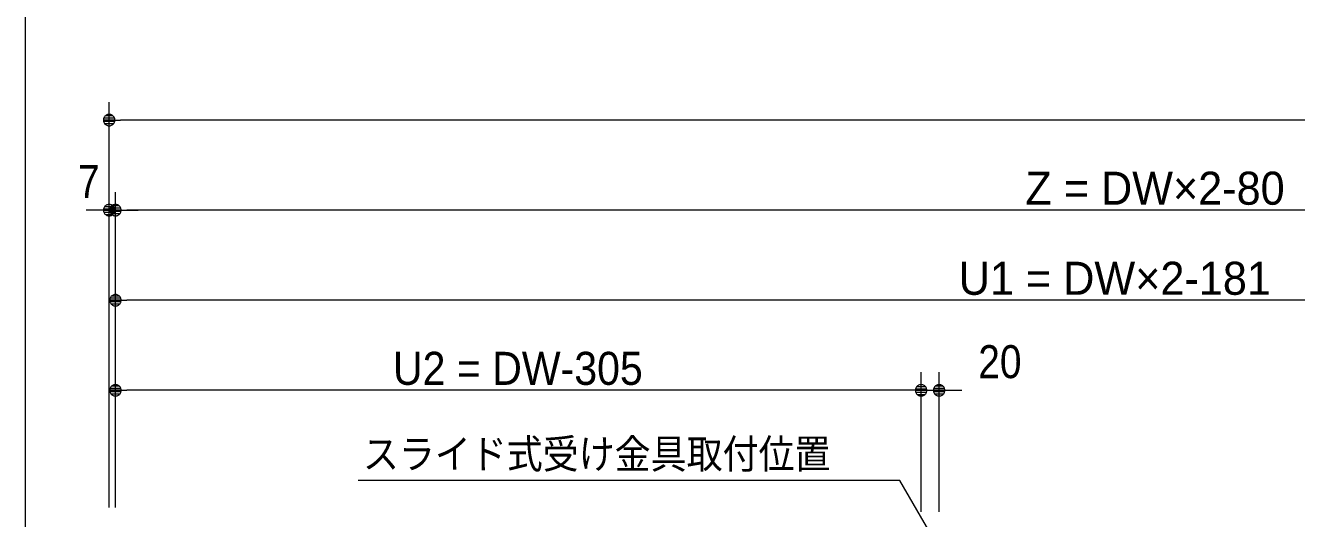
# Model space of a CAD drawing. Units: millimetres, scale not verified. Extents: x -6062 to 6062, y -3045 to 3045.
# Drawn here: x -5788 to -4375, y 358 to 905 of the extents above; entities that cross this region are included whole.
import ezdxf
from ezdxf.enums import TextEntityAlignment as Align

# ---------------------------------------------------------------- set-up
doc = ezdxf.new("R2010")
doc.units = ezdxf.units.MM
doc.header["$LTSCALE"] = 20
for name, color, linetype, lineweight in [('0-0_2寸法-1', 7, 'Continuous', 9), ('0-1_0', 7, 'Continuous', 9), ('0-2_2寸法-2', 7, 'Continuous', 9), ('0-3_2寸法-3', 7, 'Continuous', 9), ('0-5_1図面枠', 7, 'Continuous', 9)]:
    doc.layers.add(name, color=color, linetype=linetype, lineweight=lineweight)
doc.styles.add('ＭＳ ゴシック', font='')
doc.styles.add('ＭＳ Ｐゴシック', font='')
doc.styles.get('ＭＳ ゴシック').set_extended_font_data('MS Gothic')
doc.styles.get('ＭＳ Ｐゴシック').set_extended_font_data('MS PGothic')

# ---------------------------------------------------------------- blocks, each defined once
blk = doc.blocks.new('_Dot')
at = {"layer": '0-1_0'}
for p, q in [((-10, 0), (-20, 0)), ((9.78, 2), (-9.78, 2)), ((7.99, 6), (-7.99, 6)), ((9.16, -3.98), (-9.16, -3.98)), ((6, -7.98), (-6, -7.98))]:
    blk.add_line(p, q, dxfattribs=at)
for points in [[(10, 0), (9.92, 1.25), (9.69, 2.49), (9.3, 3.68), (8.76, 4.82), (8.09, 5.88), (7.29, 6.85), (6.37, 7.71), (5.36, 8.44), (4.26, 9.05), (3.09, 9.51), (1.87, 9.82), (0.63, 9.98), (-0.63, 9.98), (-1.87, 9.82), (-3.09, 9.51), (-4.26, 9.05), (-5.36, 8.44), (-6.37, 7.71), (-7.29, 6.85), (-8.09, 5.88), (-8.76, 4.82), (-9.3, 3.68), (-9.69, 2.49), (-9.92, 1.25), (-10, 0), (0, 0)], [(-10, 0), (-9.92, -1.25), (-9.69, -2.49), (-9.3, -3.68), (-8.76, -4.82), (-8.09, -5.88), (-7.29, -6.85), (-6.37, -7.71), (-5.36, -8.44), (-4.26, -9.05), (-3.09, -9.51), (-1.87, -9.82), (-0.63, -9.98), (0.63, -9.98), (1.87, -9.82), (3.09, -9.51), (4.26, -9.05), (5.36, -8.44), (6.37, -7.71), (7.29, -6.85), (8.09, -5.88), (8.76, -4.82), (9.3, -3.68), (9.69, -2.49), (9.92, -1.25), (10, 0), (0, 0)]]:
    blk.add_lwpolyline(points, close=True, dxfattribs=at)
blk = doc.blocks.new('グループ-96')
at = {"layer": '0-5_1図面枠'}
blk.add_lwpolyline([(-80000, 55400), (80000, 55400), (80000, -55400), (-80000, -55400)], close=True, dxfattribs=at)
blk = doc.blocks.new('図面枠')
at = {"layer": '0-5_1図面枠'}
blk.add_blockref('グループ-96', (0, 0), dxfattribs=at)

msp = doc.modelspace()

# ---------------------------------------------------------------- linework, layer by layer
at = {"layer": '0-0_2寸法-1'}
for p, q in [((-5694.5, 720), (-5694.5, 820)), ((-925.21, 800), (-5681.79, 800)), ((-5687.5, 620), (-5687.5, 720)), ((-3380.21, 700), (-5674.79, 700)), ((-5687.5, 520), (-5687.5, 620)), ((-3481.21, 600), (-5674.79, 600)), ((-5687.5, 370), (-5687.5, 520)), ((-4792.5, 365.25), (-4792.5, 520)), ((-4805.21, 500), (-5674.79, 500))]:
    msp.add_line(p, q, dxfattribs=at)
at = {"layer": '0-2_2寸法-2'}
for p, q in [((-5694.5, 370), (-5694.5, 720)), ((-5687.5, 620), (-5687.5, 720)), ((-5707.21, 700), (-5719.92, 700)), ((-5694.5, 700), (-5687.5, 700)), ((-5674.79, 700), (-5662.08, 700)), ((-4792.5, 365.25), (-4792.5, 520)), ((-4772.5, 365.25), (-4772.5, 520)), ((-4805.21, 500), (-4817.92, 500)), ((-4792.5, 500), (-4772.5, 500)), ((-4759.79, 500), (-4747.08, 500))]:
    msp.add_line(p, q, dxfattribs=at)
at = {"layer": '0-3_2寸法-3'}
msp.add_lwpolyline([(-4782.5, 341.8), (-4816.1, 400), (-5418.03, 400)], dxfattribs=at)

# ---------------------------------------------------------------- block references
at = {"layer": '0-0_2寸法-1', "xscale": 0.6356201, "yscale": 0.6356201, "rotation": 180}
for p in [(-5694.5, 800), (-5687.5, 700), (-5687.5, 600), (-5687.5, 500)]:
    msp.add_blockref('_Dot', p, dxfattribs=at)
at = {"layer": '0-0_2寸法-1', "xscale": 0.6356201, "yscale": 0.6356201}
msp.add_blockref('_Dot', (-4792.5, 500), dxfattribs=at)
at = {"layer": '0-2_2寸法-2', "xscale": 0.6356201, "yscale": 0.6356201}
for p in [(-5694.5, 700), (-4792.5, 500)]:
    msp.add_blockref('_Dot', p, dxfattribs=at)
at = {"layer": '0-2_2寸法-2', "xscale": 0.6356201, "yscale": 0.6356201, "rotation": 180}
for p in [(-5687.5, 700), (-4772.5, 500)]:
    msp.add_blockref('_Dot', p, dxfattribs=at)
at = {"layer": '0-5_1図面枠', "xscale": 0.05, "yscale": 0.05}
msp.add_blockref('図面枠', (-1787.5, 0), dxfattribs=at)

# ---------------------------------------------------------------- texts
at = {"layer": '0-0_2寸法-1', "style": 'ＭＳ Ｐゴシック'}
for s, p in [('Z = DW×2-80', (-4676.69, 695.04)), ('U1 = DW×2-181', (-4750.7, 595.04))]:
    msp.add_text(s, height=36.69, dxfattribs=at).set_placement(p, align=Align.BOTTOM_LEFT)
at = {"layer": '0-0_2寸法-1', "style": 'ＭＳ Ｐゴシック', "width": 0.95}
msp.add_text('U2 = DW-305', height=36.69, dxfattribs=at).set_placement((-5379.18, 495.04), align=Align.BOTTOM_LEFT)
at = {"layer": '0-2_2寸法-2', "style": 'ＭＳ Ｐゴシック', "width": 0.9}
for s, p in [('7', (-5729.17, 702.48)), ('20', (-4728.98, 502.48))]:
    msp.add_text(s, height=36.66, dxfattribs=at).set_placement(p, align=Align.BOTTOM_LEFT)
at = {"layer": '0-3_2寸法-3', "style": 'ＭＳ ゴシック', "width": 0.9}
msp.add_text('スライド式受け金具取付位置', height=32.55, dxfattribs=at).set_placement((-5412.62, 403.34), align=Align.BOTTOM_LEFT)

doc.saveas('drawing.dxf')
